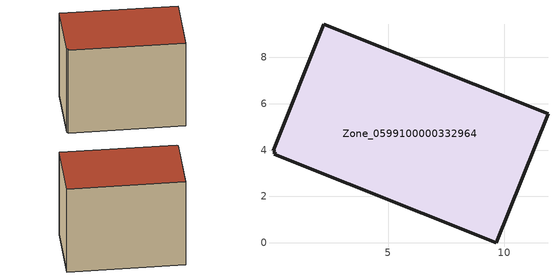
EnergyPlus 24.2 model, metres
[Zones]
Zone_0599100000332964
 floor ground (C_G): 0.04,3.96 2.23,9.43 11.9,5.56 9.66,0 0.1,3.82 0.14,3.92 z0
 wall outside (C_F): 11.9,5.56 2.23,9.43 0.04,3.96 0.14,3.92 0.1,3.82 9.66,0 11.9,5.56 z0:8.6
 roof outside (C_R): 2.23,9.43 0.04,3.96 0.14,3.92 0.1,3.82 9.66,0 11.9,5.56 z8.6
[BUILDING]
Pand.0599100000332964: North Axis=0; Terrain=City; Loads Convergence Tolerance Value=0.04; Temperature Convergence Tolerance Value=0.4; Solar Distribution=FullExterior; Maximum Number of Warmup Days=25; Minimum Number of Warmup Days=1
[Site:Location]
Rotterdam.The.Hague.AP_ZH_NLD Design_Conditions: Latitude=51.96; Longitude=4.45; Time Zone=1; Elevation=-4.5
[SITE:GROUNDTEMPERATURE:BUILDINGSURFACE]
18, 18, 18, 18, 18, 18, 18, 18, 18, 18, 18, 18
[MATERIAL] Thermal Absorptance=0.9; Solar Absorptance=0.7; Visible Absorptance=0.7
Name | Roughness | Thickness | Conductivity | Density | Specific Heat
G.TI.1975-1991 | MediumSmooth | 0.15 | 0.288461 | 540 | 1210
F.TI.1975-1991 | Rough | 0.3 | 0.230769 | 1920 | 840
R.TI.1975-1991 | MediumRough | 0.2 | 0.153846 | 1500 | 1000
[CONSTRUCTION]
C_G: G.TI.1975-1991
C_F: F.TI.1975-1991
C_R: R.TI.1975-1991
[ZONE]
Zone_0599100000332964: Type=1; Multiplier=1; Ceiling Height=Autocalculate; Volume=Autocalculate; Floor Area=autocalculate; Part of Total Floor Area=Yes
[ZONEINFILTRATION:DESIGNFLOWRATE]
Infil_Zone_0599100000332964: Zone or ZoneList or Space or SpaceList=Zone_0599100000332964; Schedule=AlwaysOn; Design Flow Rate Calculation Method=Flow/Area; Flow Rate per Floor Area=0.003; Constant Term Coefficient=1; Temperature Term Coefficient=0; Velocity Term Coefficient=0; Velocity Squared Term Coefficient=0
[HVACTEMPLATE:ZONE:IDEALLOADSAIRSYSTEM]
Zone_0599100000332964: Maximum Heating Supply Air Temperature=50; Minimum Cooling Supply Air Temperature=13; Maximum Heating Supply Air Humidity Ratio=0.0156; Minimum Cooling Supply Air Humidity Ratio=0.0077; Heating Limit=NoLimit; Cooling Limit=NoLimit; Dehumidification Control Type=ConstantSensibleHeatRatio; Cooling Sensible Heat Ratio=0.7; Dehumidification Setpoint=60; Humidification Control Type=None; Humidification Setpoint=30; Outdoor Air Method=None; Outdoor Air Flow Rate per Person=0.00944; Outdoor Air Flow Rate per Zone Floor Area=0; Outdoor Air Flow Rate per Zone=0; Demand Controlled Ventilation Type=None; Outdoor Air Economizer Type=NoEconomizer; Heat Recovery Type=None; Sensible Heat Recovery Effectiveness=0.7; Latent Heat Recovery Effectiveness=0.65
[ZONECONTROL:THERMOSTAT]
ThermostatControl_Zone_0599100000332964: Zone or ZoneList=Zone_0599100000332964; Control Type Schedule=DualSetpointControlType; Control 1=Thermostat_Zone_0599100000332964; Temperature Difference Between Cutout And Setpoint=0
[THERMOSTATSETPOINT:DUALSETPOINT]
Thermostat_Zone_0599100000332964: Heating Setpoint Temperature Schedule=HeatingSetpoint_Zone_0599100000332964; Cooling Setpoint Temperature Schedule=CoolingSetpoint_Zone_0599100000332964
[SCHEDULE:COMPACT]
HeatingSetpoint_Zone_0599100000332964: Through: 12/31, For: AllDays, Until: 24:00, 21
CoolingSetpoint_Zone_0599100000332964: Through: 12/31, For: AllDays, Until: 24:00, 24
DualSetpointControlType: Through: 12/31, For: AllDays, Until: 24:00, 4
AlwaysOn: Through: 12/31, For: AllDays, Until: 24:00, 1
